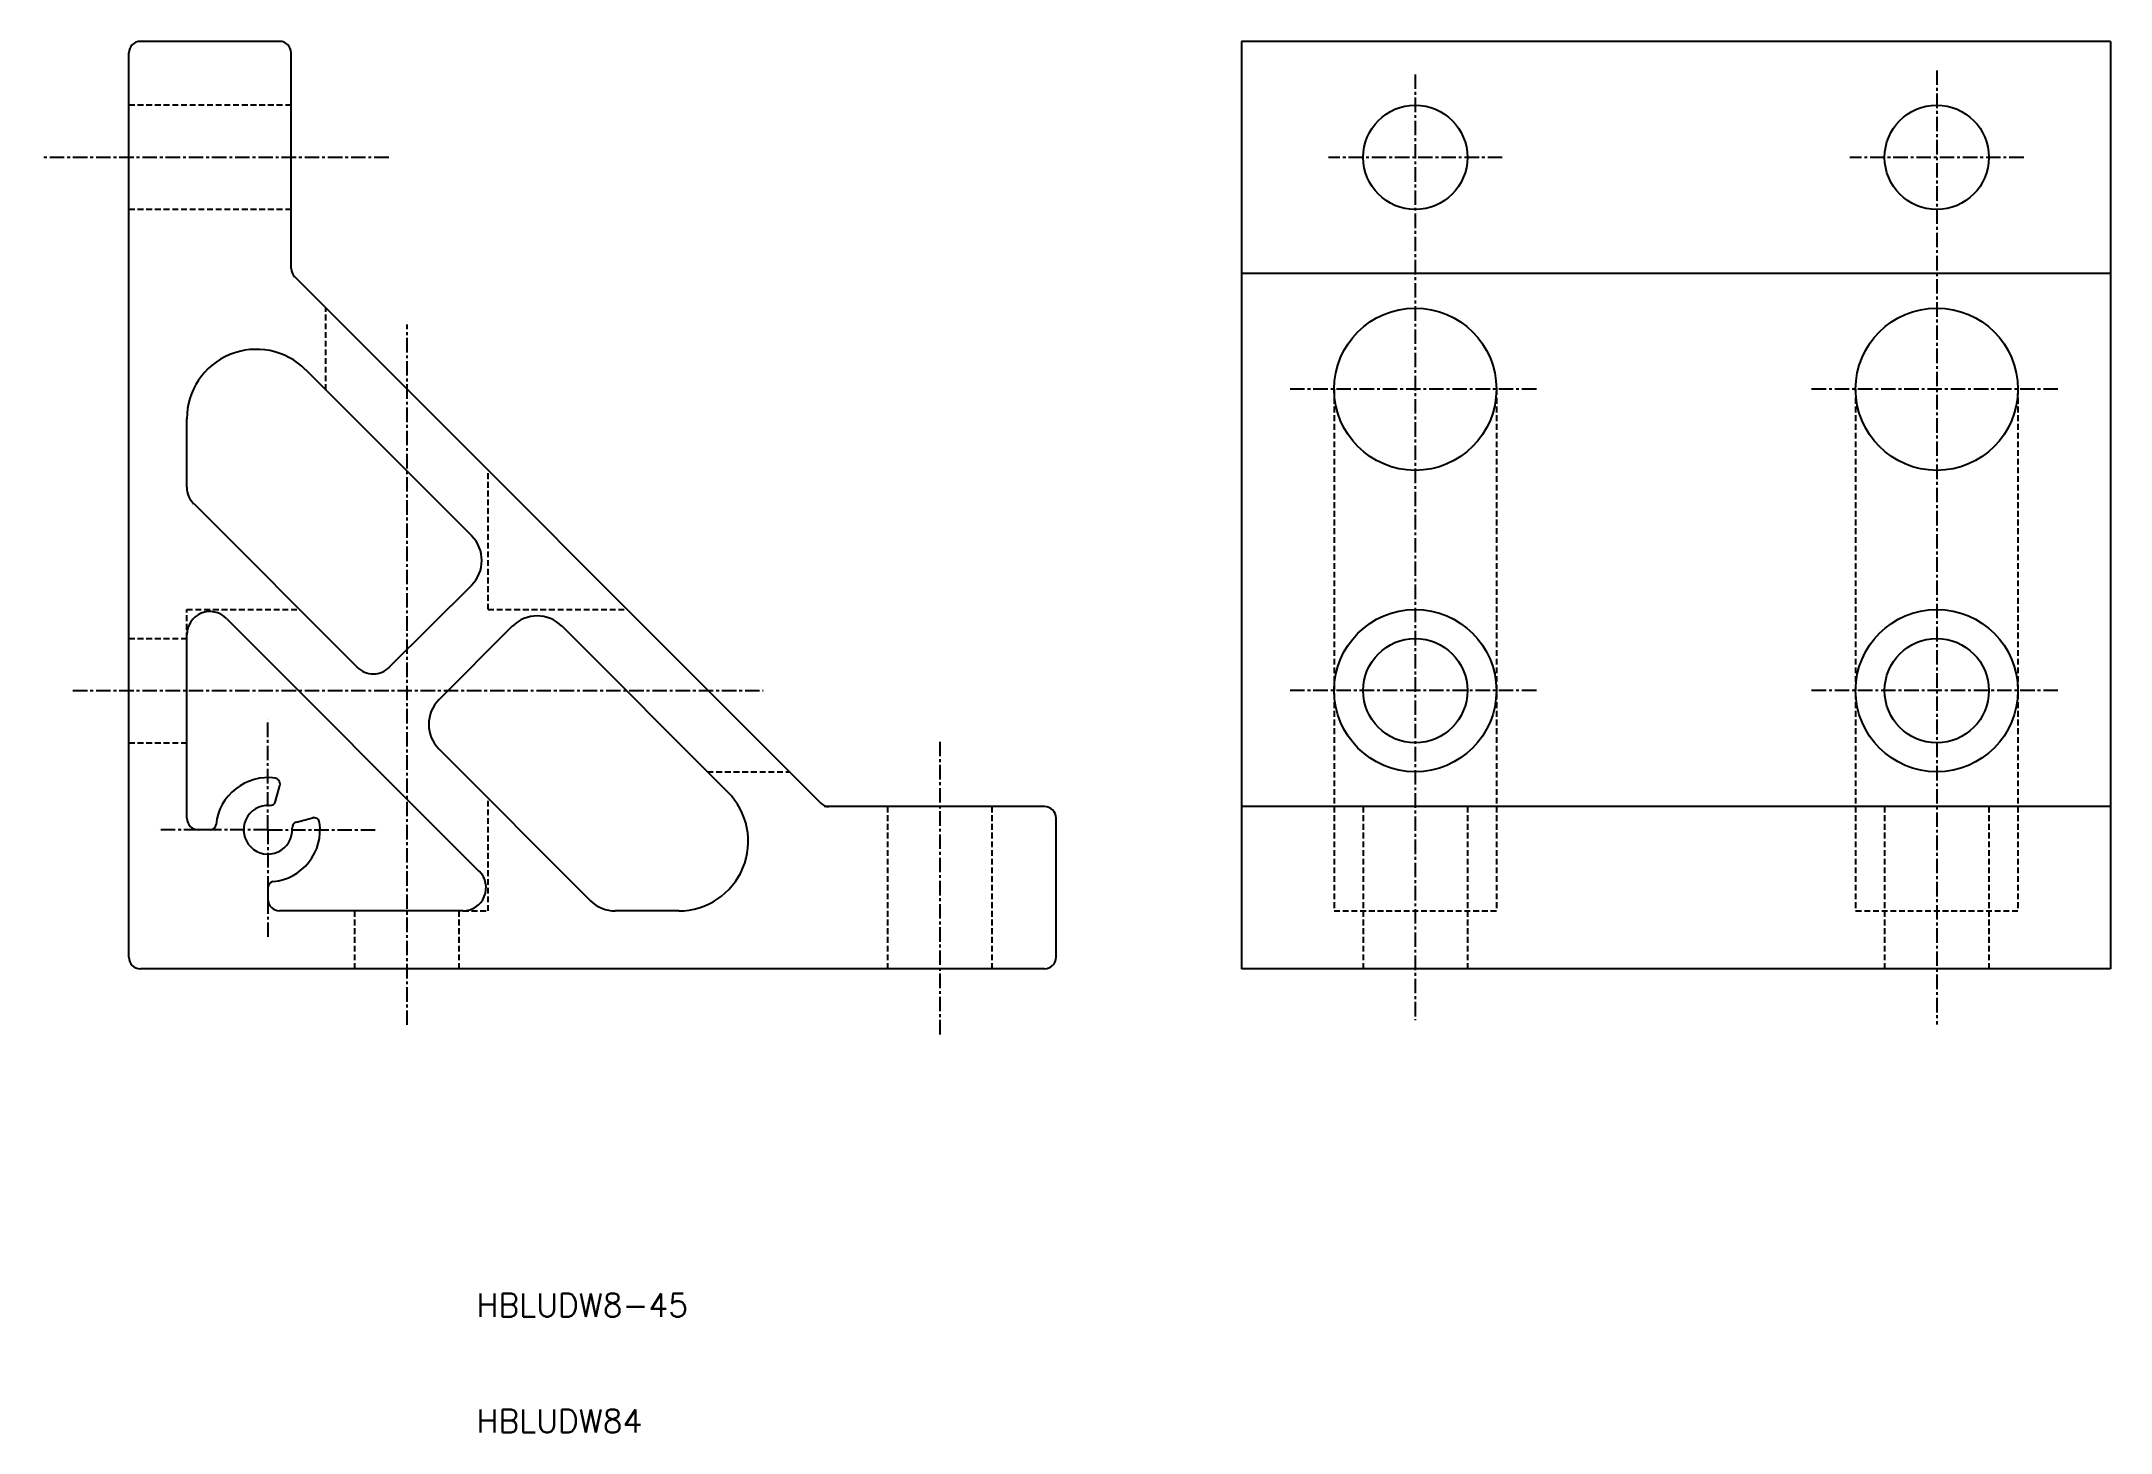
# Model space of a CAD drawing. Extents: x -20 to 159, y -52 to 68.
import ezdxf

# ---------------------------------------------------------------- set-up
doc = ezdxf.new("R2010")
doc.units = 0
doc.linetypes.add('CENTER', pattern=[2, 1.25, -0.25, 0.25, -0.25])
doc.linetypes.add('DASHED', pattern=[0.75, 0.5, -0.25])
doc.layers.get('0').update_dxf_attribs({"linetype": 'CONTINUOUS'})
doc.layers.add('CENTER', color=1, linetype='CENTER')
doc.styles.get("Standard").update_dxf_attribs({"font": 'txt.shx', "bigfont": 'bigfont.shx'})

msp = doc.modelspace()

# ---------------------------------------------------------------- linework, layer by layer
at = {"color": 7, "linetype": 'CONTINUOUS'}
for p, q in [((1, 68), (-11, 68)), ((84, 68), (84, -12)), ((159, 68), (84, 68)), ((159, 68), (159, -12)), ((-12, -11), (-12, 67)), ((2, 48.41), (2, 67)), ((2.29, 47.71), (47.71, 2.29)), ((84, 48), (159, 48)), ((3.24, 39.69), (17.58, 25.35)), ((-7, 29.54), (-7, 35.44)), ((-6.41, 28.13), (7.68, 14.04)), ((10.5, 14.04), (17.58, 21.11)), ((-3.59, 18.23), (18.23, -3.59)), ((-7, 1), (-7, 16.82)), ((14.75, 11.21), (21.11, 17.58)), ((25.35, 17.58), (39.69, 3.24)), ((14.75, 6.97), (27.84, -6.12)), ((0.66, 2.46), (1.03, 3.83)), ((67, 2), (48, 2)), ((159, 2), (84, 2)), ((-4.97, 0), (-6, 0)), ((2.46, 0.66), (3.83, 1.03)), ((68, -11), (68, 1)), ((0, -4.97), (0, -6)), ((16.82, -7), (1, -7)), ((35.44, -7), (29.96, -7)), ((67, -12), (-11, -12)), ((159, -12), (84, -12))]:
    msp.add_line(p, q, dxfattribs=at)
at = {"color": 3, "linetype": 'DASHED'}
for p, q in [((2, 62.5), (-12, 62.5)), ((2, 53.5), (-12, 53.5)), ((5, 37.93), (5, 45)), ((92, 38), (92, -7)), ((106, 38), (106, -7)), ((137, 38), (137, -7)), ((151, 38), (151, -7)), ((19, 19), (19, 31)), ((-7, 19), (2.72, 19)), ((-7, 16.5), (-7, 19)), ((19, 19), (31, 19)), ((-12, 16.5), (-7, 16.5)), ((-12, 7.5), (-7, 7.5)), ((37.93, 5), (45, 5)), ((19, -7), (19, 2.72)), ((53.5, -12), (53.5, 2)), ((62.5, -12), (62.5, 2)), ((94.5, 2), (94.5, -12)), ((103.5, 2), (103.5, -12)), ((139.5, 2), (139.5, -12)), ((148.5, 2), (148.5, -12)), ((7.5, -12), (7.5, -7)), ((16.5, -12), (16.5, -7)), ((16.82, -7), (19, -7)), ((92, -7), (106, -7)), ((137, -7), (151, -7))]:
    msp.add_line(p, q, dxfattribs=at)
at = {"color": 7, "linetype": 'CONTINUOUS'}
for centre, radius in [((99, 58), 4.5), ((144, 58), 4.5), ((99, 38), 7), ((144, 38), 7), ((99, 12), 7), ((144, 12), 7), ((99, 12), 4.5), ((144, 12), 4.5)]:
    msp.add_circle(centre, radius, dxfattribs=at)
for centre, radius, start, end in [((-11, 67), 1, 90, 180), ((1, 67), 1, 0, 90), ((3, 48.41), 1, 180, 224.9999), ((-1, 35.44), 6, 44.9999, 180), ((-5, 29.54), 2, 180, 225), ((15.45, 23.23), 3, 315.0003, 44.9999), ((-5, 16.82), 2, 45, 180), ((23.23, 15.45), 3, 44.9999, 135.0003), ((9.09, 15.45), 2, 225, 315.0003), ((16.87, 9.09), 3, 135.0003, 225), ((0, 0), 4.5, 82.1798, 174.2609), ((0.54, 3.96), 0.5, 344.9983, 82.1798), ((0, 0), 2.1, 86.0869, 3.9131), ((0.18, 2.59), 0.5, 266.0869, 344.9983), ((35.44, -1), 6, 270, 44.9999), ((48.41, 3), 1, 224.9999, 270), ((67, 1), 1, 0, 90), ((-6, 1), 1, 180, 270), ((-4.97, 0.5), 0.5, 270, 354.2609), ((0, 0), 4.5, 275.7391, 7.82), ((2.59, 0.18), 0.5, 105.0011, 183.9131), ((3.96, 0.54), 0.5, 7.82, 105.0011), ((0.5, -4.97), 0.5, 95.7391, 180), ((16.82, -5), 2, 270, 45), ((1, -6), 1, 180, 270), ((29.96, -4), 3, 225, 270), ((-11, -11), 1, 180, 270), ((67, -11), 1, 270, 0)]:
    msp.add_arc(centre, radius, start, end, dxfattribs=at)
at = {"layer": 'CENTER', "color": 1, "linetype": 'CENTER'}
for p, q in [((99, 65.15), (99, -16.42)), ((144, 65.5), (144, -16.81)), ((10.42, 58), (-19.55, 58)), ((106.5, 58), (91.5, 58)), ((151.5, 58), (136.5, 58)), ((12, -16.83), (12, 43.57)), ((109.45, 38), (88.17, 38)), ((154.45, 38), (133.17, 38)), ((-16.83, 12), (42.74, 12)), ((109.45, 12), (88.17, 12)), ((154.45, 12), (133.17, 12)), ((0, 0), (0, 9.51)), ((58, -17.66), (58, 7.65)), ((0, 0), (-9.51, 0)), ((0, 0), (0, -9.51)), ((0, 0), (9.51, 0))]:
    msp.add_line(p, q, dxfattribs=at)

# ---------------------------------------------------------------- texts
at = {"color": 7, "linetype": 'CONTINUOUS'}
for s, p in [('HBLUDW8-45', (18, -42)), ('HBLUDW84', (18, -52))]:
    msp.add_text(s, height=2, dxfattribs=at).set_placement(p)

doc.saveas('drawing.dxf')
